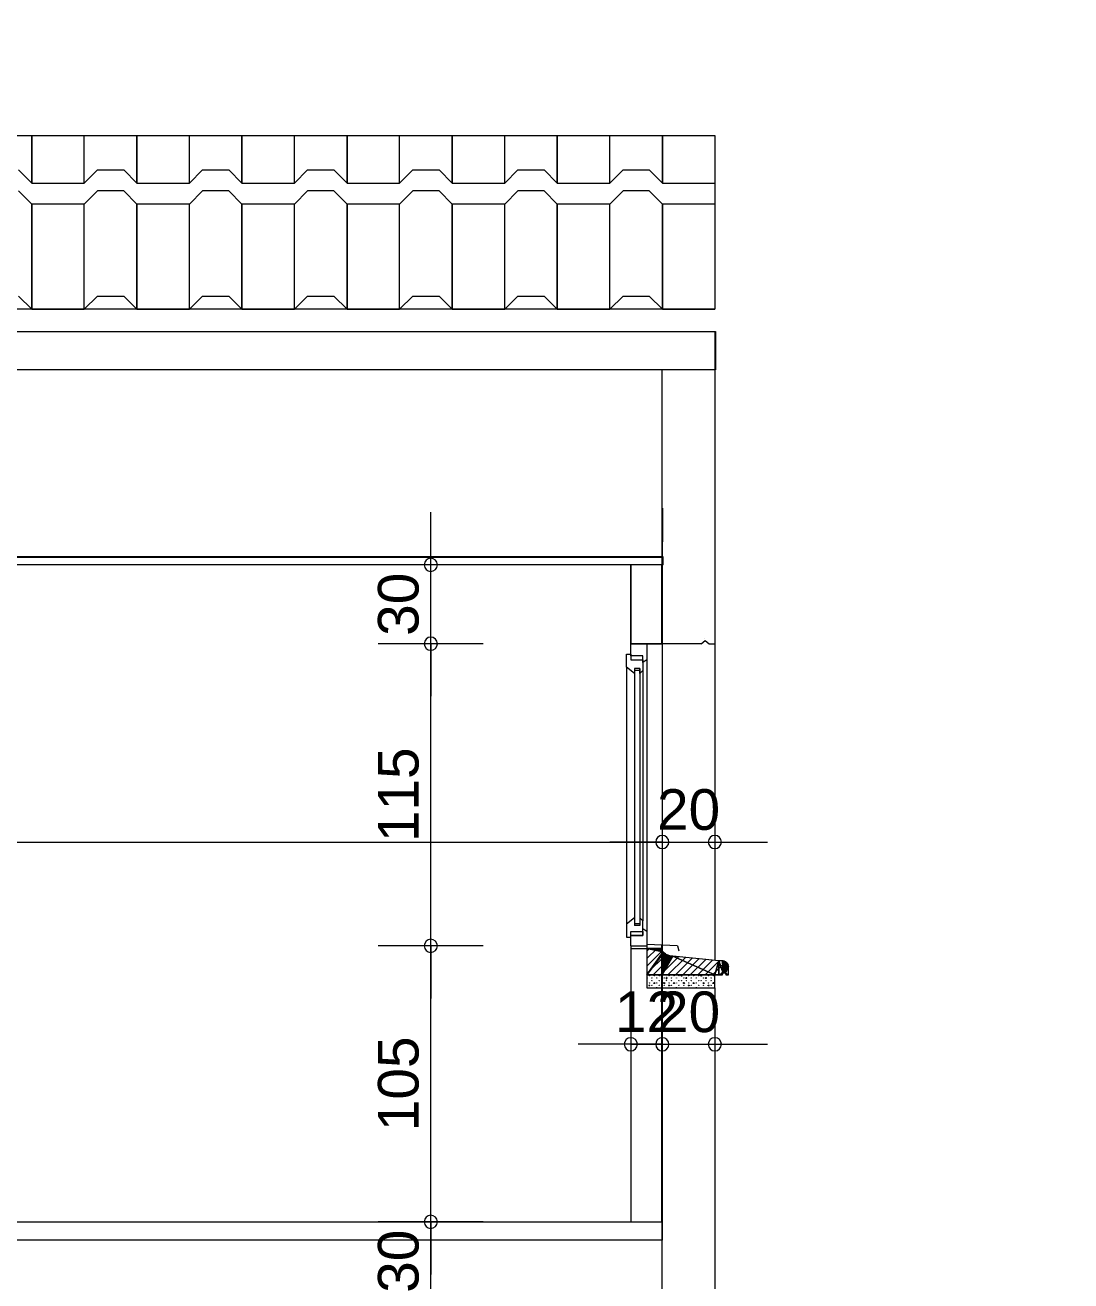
# Model space of a CAD drawing. Header units: metres. Extents: x 1.8 to 61.8, y -53.3 to -11.3.
# Drawn here: x 23.377 to 27.356, y -33.855 to -29.076 of the extents above; entities that cross this region are included whole.
import ezdxf
from ezdxf.enums import TextEntityAlignment as Align

# ---------------------------------------------------------------- set-up
doc = ezdxf.new("R2010")
doc.units = ezdxf.units.M
doc.header["$MEASUREMENT"] = 0
doc.layers.add('Calque commun', color=7, linetype='Continuous')
doc.layers.add('Cotations', color=7, linetype='Continuous')
doc.styles.add('Arial4', font='arial.ttf', dxfattribs={"height": 0.154626})

# ---------------------------------------------------------------- blocks, each defined once
blk = doc.blocks.new('new69')
at = {"layer": 'Cotations', "color": 14, "linetype": 'Continuous', "lineweight": 9}
blk.add_arc((0, 0), 0.5, 0, 359.99941, dxfattribs=at)
blk = doc.blocks.new('new70')
at = {"layer": 'Cotations', "color": 14, "linetype": 'Continuous', "lineweight": 9}
blk.add_arc((0, 0), 0.5, 0, 359.99941, dxfattribs=at)
blk = doc.blocks.new('DimLine49878')
at = {"layer": 'Cotations', "color": 14, "linetype": 'Continuous', "lineweight": 9}
for p, q in [((24.9201, -32.5804), (24.9201, -32.3804)), ((25.1201, -32.5804), (24.7201, -32.5804)), ((24.9201, -33.6304), (24.9201, -32.5804)), ((25.1201, -33.6304), (24.7201, -33.6304)), ((24.9201, -33.6304), (24.9201, -33.8304))]:
    blk.add_line(p, q, dxfattribs=at)
at = {"layer": 'Cotations', "color": 14, "linetype": 'Continuous', "lineweight": 9, "xscale": 0.05000000074505806, "yscale": 0.05000000074505806, "zscale": 0.05000000074505806}
for name, p, rotation in [('new70', (24.9201, -32.5804), -90.00000000000001), ('new69', (24.9201, -33.6304), 90)]:
    blk.add_blockref(name, p, dxfattribs=dict(at, rotation=rotation))
at = {"layer": 'Cotations', "color": 7, "linetype": 'Continuous', "lineweight": 9, "style": 'Arial4'}
blk.add_text('105', height=0.15463, rotation=90, dxfattribs=at).set_placement((24.9201, -33.1054), align=Align.BOTTOM_CENTER)
blk = doc.blocks.new('new71')
at = {"layer": 'Cotations', "color": 14, "linetype": 'Continuous', "lineweight": 9}
blk.add_arc((0, 0), 0.5, 0, 359.99941, dxfattribs=at)
blk = doc.blocks.new('new72')
at = {"layer": 'Cotations', "color": 14, "linetype": 'Continuous', "lineweight": 9}
blk.add_arc((0, 0), 0.5, 0, 359.99941, dxfattribs=at)
blk = doc.blocks.new('DimLine49884')
at = {"layer": 'Cotations', "color": 14, "linetype": 'Continuous', "lineweight": 9}
for p, q in [((24.9201, -31.4304), (24.9201, -31.2304)), ((25.1201, -31.4304), (24.7201, -31.4304)), ((24.9201, -32.5804), (24.9201, -31.4304)), ((25.1201, -32.5804), (24.7201, -32.5804)), ((24.9201, -32.5804), (24.9201, -32.7804))]:
    blk.add_line(p, q, dxfattribs=at)
at = {"layer": 'Cotations', "color": 14, "linetype": 'Continuous', "lineweight": 9, "xscale": 0.05000000074505806, "yscale": 0.05000000074505806, "zscale": 0.05000000074505806}
for name, p, rotation in [('new72', (24.9201, -31.4304), -90.00000000000001), ('new71', (24.9201, -32.5804), 90)]:
    blk.add_blockref(name, p, dxfattribs=dict(at, rotation=rotation))
at = {"layer": 'Cotations', "color": 7, "linetype": 'Continuous', "lineweight": 9, "style": 'Arial4'}
blk.add_text('115', height=0.15463, rotation=90, dxfattribs=at).set_placement((24.9201, -32.0054), align=Align.BOTTOM_CENTER)
blk = doc.blocks.new('new73')
at = {"layer": 'Cotations', "color": 14, "linetype": 'Continuous', "lineweight": 9}
blk.add_arc((0, 0), 0.5, 0, 359.99941, dxfattribs=at)
blk = doc.blocks.new('new74')
at = {"layer": 'Cotations', "color": 14, "linetype": 'Continuous', "lineweight": 9}
blk.add_arc((0, 0), 0.5, 0, 359.99941, dxfattribs=at)
blk = doc.blocks.new('DimLine49890')
at = {"layer": 'Cotations', "color": 14, "linetype": 'Continuous', "lineweight": 9}
for p, q in [((24.9201, -31.1304), (24.9201, -30.9304)), ((25.1201, -31.1304), (24.7201, -31.1304)), ((24.9201, -31.4304), (24.9201, -31.1304)), ((25.1201, -31.4304), (24.7201, -31.4304)), ((24.9201, -31.4304), (24.9201, -31.6304))]:
    blk.add_line(p, q, dxfattribs=at)
at = {"layer": 'Cotations', "color": 14, "linetype": 'Continuous', "lineweight": 9, "xscale": 0.05000000074505806, "yscale": 0.05000000074505806, "zscale": 0.05000000074505806}
for name, p, rotation in [('new74', (24.9201, -31.1304), -90.00000000000001), ('new73', (24.9201, -31.4304), 90)]:
    blk.add_blockref(name, p, dxfattribs=dict(at, rotation=rotation))
at = {"layer": 'Cotations', "color": 7, "linetype": 'Continuous', "lineweight": 9, "style": 'Arial4'}
blk.add_text('30', height=0.15463, rotation=90, dxfattribs=at).set_placement((24.9201, -31.2804), align=Align.BOTTOM_CENTER)
blk = doc.blocks.new('new75')
at = {"layer": 'Cotations', "color": 14, "linetype": 'Continuous', "lineweight": 9}
blk.add_arc((0, 0), 0.5, 0, 359.99941, dxfattribs=at)
blk = doc.blocks.new('new76')
at = {"layer": 'Cotations', "color": 14, "linetype": 'Continuous', "lineweight": 9}
blk.add_arc((0, 0), 0.5, 0, 359.99941, dxfattribs=at)
blk = doc.blocks.new('DimLine49898')
at = {"layer": 'Cotations', "color": 14, "linetype": 'Continuous', "lineweight": 9}
for p, q in [((24.9201, -33.6304), (24.9201, -33.4304)), ((25.1201, -33.6304), (24.7201, -33.6304)), ((24.9201, -33.9304), (24.9201, -33.6304)), ((25.1201, -33.9304), (24.7201, -33.9304)), ((24.9201, -33.9304), (24.9201, -34.1304))]:
    blk.add_line(p, q, dxfattribs=at)
at = {"layer": 'Cotations', "color": 14, "linetype": 'Continuous', "lineweight": 9, "xscale": 0.05000000074505806, "yscale": 0.05000000074505806, "zscale": 0.05000000074505806}
for name, p, rotation in [('new76', (24.9201, -33.6304), -90.00000000000001), ('new75', (24.9201, -33.9304), 90)]:
    blk.add_blockref(name, p, dxfattribs=dict(at, rotation=rotation))
at = {"layer": 'Cotations', "color": 7, "linetype": 'Continuous', "lineweight": 9, "style": 'Arial4'}
blk.add_text('30', height=0.15463, rotation=90, dxfattribs=at).set_placement((24.9201, -33.7804), align=Align.BOTTOM_CENTER)
blk = doc.blocks.new('new99')
at = {"layer": 'Cotations', "color": 14, "linetype": 'Continuous', "lineweight": 9}
blk.add_arc((0, 0), 0.5, 0, 359.99941, dxfattribs=at)
blk = doc.blocks.new('new100')
at = {"layer": 'Cotations', "color": 14, "linetype": 'Continuous', "lineweight": 9}
blk.add_arc((0, 0), 0.5, 0, 359.99941, dxfattribs=at)
blk = doc.blocks.new('DimLine50004')
at = {"layer": 'Cotations', "color": 14, "linetype": 'Continuous', "lineweight": 9}
for p, q in [((24.9201, -33.9304), (24.9201, -33.7304)), ((25.1201, -33.9304), (24.7201, -33.9304)), ((24.9201, -36.4304), (24.9201, -33.9304)), ((25.1201, -36.4304), (24.7201, -36.4304)), ((24.9201, -36.4304), (24.9201, -36.6304))]:
    blk.add_line(p, q, dxfattribs=at)
at = {"layer": 'Cotations', "color": 14, "linetype": 'Continuous', "lineweight": 9, "xscale": 0.05000000074505806, "yscale": 0.05000000074505806, "zscale": 0.05000000074505806}
for name, p, rotation in [('new100', (24.9201, -33.9304), -90.00000000000001), ('new99', (24.9201, -36.4304), 90)]:
    blk.add_blockref(name, p, dxfattribs=dict(at, rotation=rotation))
at = {"layer": 'Cotations', "color": 7, "linetype": 'Continuous', "lineweight": 9, "style": 'Arial4'}
blk.add_text('250', height=0.15463, rotation=90, dxfattribs=at).set_placement((24.9201, -35.1804), align=Align.BOTTOM_CENTER)
blk = doc.blocks.new('new101')
at = {"layer": 'Cotations', "color": 14, "linetype": 'Continuous', "lineweight": 9}
blk.add_arc((0, 0), 0.5, 0, 359.99941, dxfattribs=at)
blk = doc.blocks.new('new102')
at = {"layer": 'Cotations', "color": 14, "linetype": 'Continuous', "lineweight": 9}
blk.add_arc((0, 0), 0.5, 0, 359.99941, dxfattribs=at)
blk = doc.blocks.new('DimLine50010')
at = {"layer": 'Cotations', "color": 14, "linetype": 'Continuous', "lineweight": 9}
for p, q in [((25.8011, -32.7549), (25.8011, -33.1549)), ((26.0011, -32.7549), (26.0011, -33.1549)), ((25.8011, -32.9549), (25.6011, -32.9549)), ((25.8011, -32.9549), (26.0011, -32.9549)), ((26.0011, -32.9549), (26.2011, -32.9549))]:
    blk.add_line(p, q, dxfattribs=at)
at = {"layer": 'Cotations', "color": 14, "linetype": 'Continuous', "lineweight": 9, "xscale": 0.05000000074505806, "yscale": 0.05000000074505806, "zscale": 0.05000000074505806}
blk.add_blockref('new101', (25.8011, -32.9549), dxfattribs=at)
at = {"layer": 'Cotations', "color": 14, "linetype": 'Continuous', "lineweight": 9, "xscale": 0.05000000074505806, "yscale": 0.05000000074505806, "zscale": 0.05000000074505806, "rotation": 180}
blk.add_blockref('new102', (26.0011, -32.9549), dxfattribs=at)
at = {"layer": 'Cotations', "color": 7, "linetype": 'Continuous', "lineweight": 9, "style": 'Arial4'}
blk.add_text('20', height=0.15463, dxfattribs=at).set_placement((25.9011, -32.9549), align=Align.BOTTOM_CENTER)
blk = doc.blocks.new('new103')
at = {"layer": 'Cotations', "color": 14, "linetype": 'Continuous', "lineweight": 9}
blk.add_arc((0, 0), 0.5, 0, 359.99941, dxfattribs=at)
blk = doc.blocks.new('new104')
at = {"layer": 'Cotations', "color": 14, "linetype": 'Continuous', "lineweight": 9}
blk.add_arc((0, 0), 0.5, 0, 359.99941, dxfattribs=at)
blk = doc.blocks.new('DimLine50016')
at = {"layer": 'Cotations', "color": 14, "linetype": 'Continuous', "lineweight": 9}
for p, q in [((25.6811, -32.7549), (25.6811, -33.1549)), ((25.8011, -32.7549), (25.8011, -33.1549)), ((25.6811, -32.9549), (25.4811, -32.9549)), ((25.6811, -32.9549), (25.8011, -32.9549)), ((25.8011, -32.9549), (26.0011, -32.9549))]:
    blk.add_line(p, q, dxfattribs=at)
at = {"layer": 'Cotations', "color": 14, "linetype": 'Continuous', "lineweight": 9, "xscale": 0.05000000074505806, "yscale": 0.05000000074505806, "zscale": 0.05000000074505806}
blk.add_blockref('new103', (25.6811, -32.9549), dxfattribs=at)
at = {"layer": 'Cotations', "color": 14, "linetype": 'Continuous', "lineweight": 9, "xscale": 0.05000000074505806, "yscale": 0.05000000074505806, "zscale": 0.05000000074505806, "rotation": 180}
blk.add_blockref('new104', (25.8011, -32.9549), dxfattribs=at)
at = {"layer": 'Cotations', "color": 7, "linetype": 'Continuous', "lineweight": 9, "style": 'Arial4'}
blk.add_text('12', height=0.15463, dxfattribs=at).set_placement((25.7411, -32.9549), align=Align.BOTTOM_CENTER)
blk = doc.blocks.new('hatch27')
at = {"layer": 'Calque commun', "color": 7, "linetype": 'Continuous', "lineweight": 9}
for p, q in [((25.7529, -32.5904), (25.7426, -32.6007)), ((25.7812, -32.5904), (25.7426, -32.629)), ((25.8012, -32.5987), (25.7426, -32.6573)), ((25.8156, -32.6126), (25.7426, -32.6856)), ((25.8372, -32.6192), (25.766, -32.6904)), ((25.8633, -32.6215), (25.7943, -32.6904)), ((25.889, -32.624), (25.8226, -32.6904)), ((25.9147, -32.6266), (25.8509, -32.6904)), ((25.9404, -32.6292), (25.8792, -32.6904)), ((25.9662, -32.6317), (25.9075, -32.6904)), ((25.9919, -32.6343), (25.9357, -32.6904)), ((26.0177, -32.6368), (25.964, -32.6904)), ((26.0416, -32.6411), (25.9923, -32.6904)), ((26.0526, -32.6584), (26.0206, -32.6904)), ((26.0526, -32.6867), (26.0489, -32.6904))]:
    blk.add_line(p, q, dxfattribs=at)
at = {"layer": 'Calque commun', "color": 7, "linetype": 'Continuous', "lineweight": 18}
mesh = blk.add_polyface(dxfattribs=at)
corners = [(26.0161, -32.6904), (26.0311, -32.6861), (26.032, -32.6848), (25.8302, -32.6183), (25.8265, -32.6174), (25.8011, -32.6904), (26.0473, -32.646), (26.0459, -32.6444), (26.0443, -32.643), (26.0526, -32.6575), (26.0388, -32.6832), (26.0401, -32.6839), (25.8046, -32.6033), (25.8023, -32.6003), (25.7426, -32.5904), (26.0522, -32.6554), (26.0515, -32.6534), (26.0358, -32.6828), (25.8339, -32.619), (25.8072, -32.606), (25.7426, -32.6904), (26.0486, -32.6477), (26.0497, -32.6495), (26.0306, -32.6875), (26.0426, -32.6417), (26.0348, -32.6383), (26.0306, -32.6376), (26.0344, -32.6832), (26.0331, -32.6839), (26.0161, -32.6367), (26.0526, -32.6904), (26.0426, -32.6875), (26.0428, -32.6889), (25.8229, -32.6162), (26.0369, -32.6389), (26.0408, -32.6406), (26.0389, -32.6396), (26.0011, -32.6904), (26.0306, -32.6904), (26.0304, -32.6889), (25.7983, -32.5939), (25.7968, -32.5904), (26.0412, -32.6848), (25.813, -32.6109), (25.81, -32.6086), (25.8195, -32.6147), (25.8162, -32.6129), (26.0421, -32.6861), (26.0373, -32.6828), (25.8414, -32.6193), (26.0327, -32.6378), (26.0507, -32.6514), (26.0426, -32.6904), (25.8002, -32.5972), (25.8377, -32.6193)]
mesh.append_faces([[corners[k] for k in face] for face in [(34, 35, 36), (30, 32, 52)]], dxfattribs={"vtx0": -1, "color": 7})
mesh.append_faces([[corners[k] for k in face] for face in [(21, 17, 22), (24, 17, 8), (0, 29, 37), (12, 20, 19), (28, 0, 2), (25, 27, 34), (15, 17, 9), (19, 5, 44)]], dxfattribs={"vtx0": -1, "vtx1": -1, "color": 7})
mesh.append_faces([[corners[k] for k in face] for face in [(25, 26, 27), (22, 17, 16), (6, 8, 17), (28, 29, 0), (34, 27, 35)]], dxfattribs={"vtx0": -1, "vtx1": -1, "vtx2": -1, "color": 7})
mesh.append_faces([[corners[k] for k in face] for face in [(0, 1, 2), (9, 10, 11), (5, 18, 3), (19, 20, 5), (12, 14, 20), (28, 26, 29), (30, 31, 32), (5, 43, 44), (5, 45, 46), (30, 42, 47), (9, 17, 48), (9, 48, 10), (5, 46, 43), (9, 11, 42), (5, 33, 45), (30, 47, 31), (27, 24, 35)]], dxfattribs={"vtx0": -1, "vtx2": -1, "color": 7})
mesh.append_faces([[corners[k] for k in face] for face in [(3, 4, 5), (12, 13, 14), (15, 16, 17), (23, 1, 0), (27, 17, 24), (4, 33, 5), (28, 27, 26), (30, 9, 42), (5, 37, 49), (29, 49, 37), (13, 53, 14), (49, 54, 5), (21, 6, 17), (54, 18, 5), (39, 23, 0), (53, 40, 14)]], dxfattribs={"vtx1": -1, "vtx2": -1, "color": 7})
mesh.append_faces([[corners[k] for k in face] for face in [(6, 7, 8), (0, 38, 39), (40, 41, 14), (25, 50, 26), (16, 51, 22)]], dxfattribs={"vtx2": -1, "color": 7})
blk = doc.blocks.new('Block50033')
at = {"layer": 'Calque commun', "color": 7, "linetype": 'Continuous', "lineweight": 9}
for p, q in [((25.7435, -32.7013), (25.7426, -32.7013)), ((25.7426, -32.7045), (25.7435, -32.7045)), ((25.7432, -32.7123), (25.7426, -32.7117)), ((25.7426, -32.7129), (25.7432, -32.7123)), ((25.7445, -32.7029), (25.7435, -32.7013)), ((25.7435, -32.7045), (25.7445, -32.7029)), ((25.7501, -32.731), (25.751, -32.7294)), ((25.751, -32.7327), (25.7501, -32.731)), ((25.751, -32.7294), (25.7529, -32.7294)), ((25.7529, -32.7327), (25.751, -32.7327)), ((25.7514, -32.6935), (25.752, -32.6929)), ((25.752, -32.6942), (25.7514, -32.6935)), ((25.7514, -32.7217), (25.752, -32.721)), ((25.752, -32.7223), (25.7514, -32.7217)), ((25.752, -32.6929), (25.7526, -32.6935)), ((25.7526, -32.6935), (25.752, -32.6942)), ((25.752, -32.721), (25.7526, -32.7217)), ((25.7526, -32.7217), (25.752, -32.7223)), ((25.7529, -32.7294), (25.7539, -32.731)), ((25.7539, -32.731), (25.7529, -32.7327)), ((25.7607, -32.7029), (25.7614, -32.7023)), ((25.7614, -32.7035), (25.7607, -32.7029)), ((25.7607, -32.7123), (25.7614, -32.7117)), ((25.7614, -32.7129), (25.7607, -32.7123)), ((25.7607, -32.731), (25.7614, -32.7304)), ((25.7614, -32.7317), (25.7607, -32.731)), ((25.7614, -32.7023), (25.762, -32.7029)), ((25.762, -32.7029), (25.7614, -32.7035)), ((25.7614, -32.7117), (25.762, -32.7123)), ((25.762, -32.7123), (25.7614, -32.7129)), ((25.7614, -32.7304), (25.762, -32.731)), ((25.762, -32.731), (25.7614, -32.7317)), ((25.7689, -32.7217), (25.7698, -32.72)), ((25.7698, -32.7233), (25.7689, -32.7217)), ((25.7698, -32.72), (25.7717, -32.72)), ((25.7717, -32.7233), (25.7698, -32.7233)), ((25.7701, -32.6935), (25.7707, -32.6929)), ((25.7707, -32.6942), (25.7701, -32.6935)), ((25.7707, -32.6929), (25.7714, -32.6935)), ((25.7714, -32.6935), (25.7707, -32.6942)), ((25.7717, -32.72), (25.7726, -32.7217)), ((25.7726, -32.7217), (25.7717, -32.7233)), ((25.7795, -32.7029), (25.7801, -32.7023)), ((25.7801, -32.7035), (25.7795, -32.7029)), ((25.7795, -32.7217), (25.7801, -32.721)), ((25.7801, -32.7223), (25.7795, -32.7217)), ((25.7801, -32.7023), (25.7807, -32.7029)), ((25.7807, -32.7029), (25.7801, -32.7035)), ((25.7801, -32.721), (25.7807, -32.7217)), ((25.7807, -32.7217), (25.7801, -32.7223)), ((25.7889, -32.6935), (25.7895, -32.6929)), ((25.7895, -32.6942), (25.7889, -32.6935)), ((25.7889, -32.7123), (25.7895, -32.7117)), ((25.7895, -32.7129), (25.7889, -32.7123)), ((25.7889, -32.731), (25.7895, -32.7304)), ((25.7895, -32.7317), (25.7889, -32.731)), ((25.7895, -32.6929), (25.7901, -32.6935)), ((25.7901, -32.6935), (25.7895, -32.6942)), ((25.7895, -32.7117), (25.7901, -32.7123)), ((25.7901, -32.7123), (25.7895, -32.7129)), ((25.7895, -32.7304), (25.7901, -32.731)), ((25.7901, -32.731), (25.7895, -32.7317)), ((25.797, -32.6935), (25.7979, -32.6919)), ((25.7979, -32.6952), (25.797, -32.6935)), ((25.7979, -32.6919), (25.7998, -32.6919)), ((25.7998, -32.6952), (25.7979, -32.6952)), ((25.7982, -32.7123), (25.7989, -32.7117)), ((25.7989, -32.7129), (25.7982, -32.7123)), ((25.7989, -32.7117), (25.7995, -32.7123)), ((25.7995, -32.7123), (25.7989, -32.7129)), ((25.7998, -32.6919), (25.8007, -32.6935)), ((25.8007, -32.6935), (25.7998, -32.6952)), ((25.8064, -32.7217), (25.8073, -32.72)), ((25.8073, -32.7233), (25.8064, -32.7217)), ((25.8073, -32.72), (25.8092, -32.72)), ((25.8092, -32.7233), (25.8073, -32.7233)), ((25.8076, -32.7029), (25.8082, -32.7023)), ((25.8082, -32.7035), (25.8076, -32.7029)), ((25.8076, -32.731), (25.8082, -32.7304)), ((25.8082, -32.7317), (25.8076, -32.731)), ((25.8082, -32.7023), (25.8089, -32.7029)), ((25.8089, -32.7029), (25.8082, -32.7035)), ((25.8082, -32.7304), (25.8089, -32.731)), ((25.8089, -32.731), (25.8082, -32.7317)), ((25.8092, -32.72), (25.8101, -32.7217)), ((25.8101, -32.7217), (25.8092, -32.7233)), ((25.8157, -32.7029), (25.8167, -32.7013)), ((25.8167, -32.7045), (25.8157, -32.7029)), ((25.8167, -32.7013), (25.8176, -32.7013)), ((25.8176, -32.7045), (25.8167, -32.7045)), ((25.817, -32.7123), (25.8176, -32.7117)), ((25.8176, -32.7129), (25.817, -32.7123)), ((25.8185, -32.7013), (25.8176, -32.7013)), ((25.8176, -32.7045), (25.8185, -32.7045)), ((25.8182, -32.7123), (25.8176, -32.7117)), ((25.8176, -32.7129), (25.8182, -32.7123)), ((25.8195, -32.7029), (25.8185, -32.7013)), ((25.8185, -32.7045), (25.8195, -32.7029)), ((25.8251, -32.731), (25.826, -32.7294)), ((25.826, -32.7327), (25.8251, -32.731)), ((25.826, -32.7294), (25.8279, -32.7294)), ((25.8279, -32.7327), (25.826, -32.7327)), ((25.8264, -32.6935), (25.827, -32.6929)), ((25.827, -32.6942), (25.8264, -32.6935)), ((25.8264, -32.7217), (25.827, -32.721)), ((25.827, -32.7223), (25.8264, -32.7217)), ((25.827, -32.6929), (25.8276, -32.6935)), ((25.8276, -32.6935), (25.827, -32.6942)), ((25.827, -32.721), (25.8276, -32.7217)), ((25.8276, -32.7217), (25.827, -32.7223)), ((25.8279, -32.7294), (25.8289, -32.731)), ((25.8289, -32.731), (25.8279, -32.7327)), ((25.8357, -32.7029), (25.8364, -32.7023)), ((25.8364, -32.7035), (25.8357, -32.7029)), ((25.8357, -32.7123), (25.8364, -32.7117)), ((25.8364, -32.7129), (25.8357, -32.7123)), ((25.8357, -32.731), (25.8364, -32.7304)), ((25.8364, -32.7317), (25.8357, -32.731)), ((25.8364, -32.7023), (25.837, -32.7029)), ((25.837, -32.7029), (25.8364, -32.7035)), ((25.8364, -32.7117), (25.837, -32.7123)), ((25.837, -32.7123), (25.8364, -32.7129)), ((25.8364, -32.7304), (25.837, -32.731)), ((25.837, -32.731), (25.8364, -32.7317)), ((25.8439, -32.7217), (25.8448, -32.72)), ((25.8448, -32.7233), (25.8439, -32.7217)), ((25.8448, -32.72), (25.8467, -32.72)), ((25.8467, -32.7233), (25.8448, -32.7233)), ((25.8451, -32.6935), (25.8457, -32.6929)), ((25.8457, -32.6942), (25.8451, -32.6935)), ((25.8457, -32.6929), (25.8464, -32.6935)), ((25.8464, -32.6935), (25.8457, -32.6942)), ((25.8467, -32.72), (25.8476, -32.7217)), ((25.8476, -32.7217), (25.8467, -32.7233)), ((25.8545, -32.7029), (25.8551, -32.7023)), ((25.8551, -32.7035), (25.8545, -32.7029)), ((25.8545, -32.7217), (25.8551, -32.721)), ((25.8551, -32.7223), (25.8545, -32.7217)), ((25.8551, -32.7023), (25.8557, -32.7029)), ((25.8557, -32.7029), (25.8551, -32.7035)), ((25.8551, -32.721), (25.8557, -32.7217)), ((25.8557, -32.7217), (25.8551, -32.7223)), ((25.8639, -32.6935), (25.8645, -32.6929)), ((25.8645, -32.6942), (25.8639, -32.6935)), ((25.8639, -32.7123), (25.8645, -32.7117)), ((25.8645, -32.7129), (25.8639, -32.7123)), ((25.8639, -32.731), (25.8645, -32.7304)), ((25.8645, -32.7317), (25.8639, -32.731)), ((25.8645, -32.6929), (25.8651, -32.6935)), ((25.8651, -32.6935), (25.8645, -32.6942)), ((25.8645, -32.7117), (25.8651, -32.7123)), ((25.8651, -32.7123), (25.8645, -32.7129)), ((25.8645, -32.7304), (25.8651, -32.731)), ((25.8651, -32.731), (25.8645, -32.7317)), ((25.872, -32.6935), (25.8729, -32.6919)), ((25.8729, -32.6952), (25.872, -32.6935)), ((25.8729, -32.6919), (25.8748, -32.6919)), ((25.8748, -32.6952), (25.8729, -32.6952)), ((25.8732, -32.7123), (25.8739, -32.7117)), ((25.8739, -32.7129), (25.8732, -32.7123)), ((25.8739, -32.7117), (25.8745, -32.7123)), ((25.8745, -32.7123), (25.8739, -32.7129)), ((25.8748, -32.6919), (25.8757, -32.6935)), ((25.8757, -32.6935), (25.8748, -32.6952)), ((25.8814, -32.7217), (25.8823, -32.72)), ((25.8823, -32.7233), (25.8814, -32.7217)), ((25.8823, -32.72), (25.8842, -32.72)), ((25.8842, -32.7233), (25.8823, -32.7233)), ((25.8826, -32.7029), (25.8832, -32.7023)), ((25.8832, -32.7035), (25.8826, -32.7029)), ((25.8826, -32.731), (25.8832, -32.7304)), ((25.8832, -32.7317), (25.8826, -32.731)), ((25.8832, -32.7023), (25.8839, -32.7029)), ((25.8839, -32.7029), (25.8832, -32.7035)), ((25.8832, -32.7304), (25.8839, -32.731)), ((25.8839, -32.731), (25.8832, -32.7317)), ((25.8842, -32.72), (25.8851, -32.7217)), ((25.8851, -32.7217), (25.8842, -32.7233)), ((25.8907, -32.7029), (25.8917, -32.7013)), ((25.8917, -32.7045), (25.8907, -32.7029)), ((25.8917, -32.7013), (25.8926, -32.7013)), ((25.8926, -32.7045), (25.8917, -32.7045)), ((25.892, -32.7123), (25.8926, -32.7117)), ((25.8926, -32.7129), (25.892, -32.7123)), ((25.8935, -32.7013), (25.8926, -32.7013)), ((25.8926, -32.7045), (25.8935, -32.7045)), ((25.8932, -32.7123), (25.8926, -32.7117)), ((25.8926, -32.7129), (25.8932, -32.7123)), ((25.8945, -32.7029), (25.8935, -32.7013)), ((25.8935, -32.7045), (25.8945, -32.7029)), ((25.9001, -32.731), (25.901, -32.7294)), ((25.901, -32.7327), (25.9001, -32.731)), ((25.901, -32.7294), (25.9029, -32.7294)), ((25.9029, -32.7327), (25.901, -32.7327)), ((25.9014, -32.6935), (25.902, -32.6929)), ((25.902, -32.6942), (25.9014, -32.6935)), ((25.9014, -32.7217), (25.902, -32.721)), ((25.902, -32.7223), (25.9014, -32.7217)), ((25.902, -32.6929), (25.9026, -32.6935)), ((25.9026, -32.6935), (25.902, -32.6942)), ((25.902, -32.721), (25.9026, -32.7217)), ((25.9026, -32.7217), (25.902, -32.7223)), ((25.9029, -32.7294), (25.9039, -32.731)), ((25.9039, -32.731), (25.9029, -32.7327)), ((25.9107, -32.7029), (25.9114, -32.7023)), ((25.9114, -32.7035), (25.9107, -32.7029)), ((25.9107, -32.7123), (25.9114, -32.7117)), ((25.9114, -32.7129), (25.9107, -32.7123)), ((25.9107, -32.731), (25.9114, -32.7304)), ((25.9114, -32.7317), (25.9107, -32.731)), ((25.9114, -32.7023), (25.912, -32.7029)), ((25.912, -32.7029), (25.9114, -32.7035)), ((25.9114, -32.7117), (25.912, -32.7123)), ((25.912, -32.7123), (25.9114, -32.7129)), ((25.9114, -32.7304), (25.912, -32.731)), ((25.912, -32.731), (25.9114, -32.7317)), ((25.9189, -32.7217), (25.9198, -32.72)), ((25.9198, -32.7233), (25.9189, -32.7217)), ((25.9198, -32.72), (25.9217, -32.72)), ((25.9217, -32.7233), (25.9198, -32.7233)), ((25.9201, -32.6935), (25.9207, -32.6929)), ((25.9207, -32.6942), (25.9201, -32.6935)), ((25.9207, -32.6929), (25.9214, -32.6935)), ((25.9214, -32.6935), (25.9207, -32.6942)), ((25.9217, -32.72), (25.9226, -32.7217)), ((25.9226, -32.7217), (25.9217, -32.7233)), ((25.9295, -32.7029), (25.9301, -32.7023)), ((25.9301, -32.7035), (25.9295, -32.7029)), ((25.9295, -32.7217), (25.9301, -32.721)), ((25.9301, -32.7223), (25.9295, -32.7217)), ((25.9301, -32.7023), (25.9307, -32.7029)), ((25.9307, -32.7029), (25.9301, -32.7035)), ((25.9301, -32.721), (25.9307, -32.7217)), ((25.9307, -32.7217), (25.9301, -32.7223)), ((25.9389, -32.6935), (25.9395, -32.6929)), ((25.9395, -32.6942), (25.9389, -32.6935)), ((25.9389, -32.7123), (25.9395, -32.7117)), ((25.9395, -32.7129), (25.9389, -32.7123)), ((25.9389, -32.731), (25.9395, -32.7304)), ((25.9395, -32.7317), (25.9389, -32.731)), ((25.9395, -32.6929), (25.9401, -32.6935)), ((25.9401, -32.6935), (25.9395, -32.6942)), ((25.9395, -32.7117), (25.9401, -32.7123)), ((25.9401, -32.7123), (25.9395, -32.7129)), ((25.9395, -32.7304), (25.9401, -32.731)), ((25.9401, -32.731), (25.9395, -32.7317)), ((25.947, -32.6935), (25.9479, -32.6919)), ((25.9479, -32.6952), (25.947, -32.6935)), ((25.9479, -32.6919), (25.9498, -32.6919)), ((25.9498, -32.6952), (25.9479, -32.6952)), ((25.9482, -32.7123), (25.9489, -32.7117)), ((25.9489, -32.7129), (25.9482, -32.7123)), ((25.9489, -32.7117), (25.9495, -32.7123)), ((25.9495, -32.7123), (25.9489, -32.7129)), ((25.9498, -32.6919), (25.9507, -32.6935)), ((25.9507, -32.6935), (25.9498, -32.6952)), ((25.9564, -32.7217), (25.9573, -32.72)), ((25.9573, -32.7233), (25.9564, -32.7217)), ((25.9573, -32.72), (25.9592, -32.72)), ((25.9592, -32.7233), (25.9573, -32.7233)), ((25.9576, -32.7029), (25.9582, -32.7023)), ((25.9582, -32.7035), (25.9576, -32.7029)), ((25.9576, -32.731), (25.9582, -32.7304)), ((25.9582, -32.7317), (25.9576, -32.731)), ((25.9582, -32.7023), (25.9589, -32.7029)), ((25.9589, -32.7029), (25.9582, -32.7035)), ((25.9582, -32.7304), (25.9589, -32.731)), ((25.9589, -32.731), (25.9582, -32.7317)), ((25.9592, -32.72), (25.9601, -32.7217)), ((25.9601, -32.7217), (25.9592, -32.7233)), ((25.9657, -32.7029), (25.9667, -32.7013)), ((25.9667, -32.7045), (25.9657, -32.7029)), ((25.9667, -32.7013), (25.9676, -32.7013)), ((25.9676, -32.7045), (25.9667, -32.7045)), ((25.967, -32.7123), (25.9676, -32.7117)), ((25.9676, -32.7129), (25.967, -32.7123)), ((25.9685, -32.7013), (25.9676, -32.7013)), ((25.9676, -32.7045), (25.9685, -32.7045)), ((25.9682, -32.7123), (25.9676, -32.7117)), ((25.9676, -32.7129), (25.9682, -32.7123)), ((25.9695, -32.7029), (25.9685, -32.7013)), ((25.9685, -32.7045), (25.9695, -32.7029)), ((25.9751, -32.731), (25.976, -32.7294)), ((25.976, -32.7327), (25.9751, -32.731)), ((25.976, -32.7294), (25.9779, -32.7294)), ((25.9779, -32.7327), (25.976, -32.7327)), ((25.9764, -32.6935), (25.977, -32.6929)), ((25.977, -32.6942), (25.9764, -32.6935)), ((25.9764, -32.7217), (25.977, -32.721)), ((25.977, -32.7223), (25.9764, -32.7217)), ((25.977, -32.6929), (25.9776, -32.6935)), ((25.9776, -32.6935), (25.977, -32.6942)), ((25.977, -32.721), (25.9776, -32.7217)), ((25.9776, -32.7217), (25.977, -32.7223)), ((25.9779, -32.7294), (25.9789, -32.731)), ((25.9789, -32.731), (25.9779, -32.7327)), ((25.9857, -32.7029), (25.9864, -32.7023)), ((25.9864, -32.7035), (25.9857, -32.7029)), ((25.9857, -32.7123), (25.9864, -32.7117)), ((25.9864, -32.7129), (25.9857, -32.7123)), ((25.9857, -32.731), (25.9864, -32.7304)), ((25.9864, -32.7317), (25.9857, -32.731)), ((25.9864, -32.7023), (25.987, -32.7029)), ((25.987, -32.7029), (25.9864, -32.7035)), ((25.9864, -32.7117), (25.987, -32.7123)), ((25.987, -32.7123), (25.9864, -32.7129)), ((25.9864, -32.7304), (25.987, -32.731)), ((25.987, -32.731), (25.9864, -32.7317)), ((25.9939, -32.7217), (25.9948, -32.72)), ((25.9948, -32.7233), (25.9939, -32.7217)), ((25.9948, -32.72), (25.9967, -32.72)), ((25.9967, -32.7233), (25.9948, -32.7233)), ((25.9951, -32.6935), (25.9957, -32.6929)), ((25.9957, -32.6942), (25.9951, -32.6935)), ((25.9957, -32.6929), (25.9964, -32.6935)), ((25.9964, -32.6935), (25.9957, -32.6942)), ((25.9967, -32.72), (25.9976, -32.7217)), ((25.9976, -32.7217), (25.9967, -32.7233)), ((25.7607, -32.7404), (25.7614, -32.7398)), ((25.7614, -32.7398), (25.762, -32.7404)), ((25.7782, -32.7404), (25.7792, -32.7388)), ((25.7792, -32.7388), (25.781, -32.7388)), ((25.781, -32.7388), (25.782, -32.7404)), ((25.8357, -32.7404), (25.8364, -32.7398)), ((25.8364, -32.7398), (25.837, -32.7404)), ((25.8532, -32.7404), (25.8542, -32.7388)), ((25.8542, -32.7388), (25.856, -32.7388)), ((25.856, -32.7388), (25.857, -32.7404)), ((25.9107, -32.7404), (25.9114, -32.7398)), ((25.9114, -32.7398), (25.912, -32.7404)), ((25.9282, -32.7404), (25.9292, -32.7388)), ((25.9292, -32.7388), (25.931, -32.7388)), ((25.931, -32.7388), (25.932, -32.7404)), ((25.9857, -32.7404), (25.9864, -32.7398)), ((25.9864, -32.7398), (25.987, -32.7404))]:
    blk.add_line(p, q, dxfattribs=at)
blk = doc.blocks.new('pattern3')
at = {"layer": 'Calque commun', "color": 0, "linetype": 'ByBlock', "lineweight": -2}
blk.add_blockref('Block50033', (0, 0), dxfattribs=at)
at = {"layer": 'Calque commun', "color": 7, "linetype": 'Continuous', "lineweight": 18}
mesh = blk.add_polyface(dxfattribs=at)
corners = [(25.7426, -32.6904), (25.7426, -32.7404), (26.0011, -32.7404), (26.0011, -32.6904)]
mesh.append_faces([[corners[k] for k in face] for face in [(0, 1, 2, 3)]], dxfattribs={"color": 7})
blk = doc.blocks.new('pattern4')
at = {"layer": 'Calque commun', "color": 1, "linetype": 'Continuous', "lineweight": 9}
for p, q in [((23.4016, -29.6777), (23.4016, -29.4965)), ((23.4016, -29.4965), (23.4016, -29.6777)), ((23.6016, -29.6777), (23.6016, -29.4965)), ((23.8016, -29.6777), (23.8016, -29.4965)), ((23.8016, -29.4965), (23.8016, -29.6777)), ((24.0016, -29.6777), (24.0016, -29.4965)), ((24.2016, -29.6777), (24.2016, -29.4965)), ((24.2016, -29.4965), (24.2016, -29.6777)), ((24.4016, -29.6777), (24.4016, -29.4965)), ((24.6016, -29.6777), (24.6016, -29.4965)), ((24.6016, -29.4965), (24.6016, -29.6777)), ((24.8016, -29.6777), (24.8016, -29.4965)), ((25.0016, -29.6777), (25.0016, -29.4965)), ((25.0016, -29.4965), (25.0016, -29.6777)), ((25.2016, -29.6777), (25.2016, -29.4965)), ((25.4016, -29.6777), (25.4016, -29.4965)), ((25.4016, -29.4965), (25.4016, -29.6777)), ((25.6016, -29.6777), (25.6016, -29.4965)), ((25.8016, -29.6777), (25.8016, -29.4965)), ((25.8016, -29.4965), (25.8016, -29.6777)), ((23.3516, -29.6278), (23.4016, -29.6777)), ((23.6016, -29.6777), (23.6516, -29.6278)), ((23.6516, -29.6278), (23.7516, -29.6278)), ((23.7516, -29.6278), (23.8016, -29.6777)), ((24.0016, -29.6777), (24.0516, -29.6278)), ((24.0516, -29.6278), (24.1516, -29.6278)), ((24.1516, -29.6278), (24.2016, -29.6777)), ((24.4016, -29.6777), (24.4516, -29.6278)), ((24.4516, -29.6278), (24.5516, -29.6278)), ((24.5516, -29.6278), (24.6016, -29.6777)), ((24.8016, -29.6777), (24.8516, -29.6278)), ((24.8516, -29.6278), (24.9516, -29.6278)), ((24.9516, -29.6278), (25.0016, -29.6777)), ((25.2016, -29.6777), (25.2516, -29.6278)), ((25.2516, -29.6278), (25.3516, -29.6278)), ((25.3516, -29.6278), (25.4016, -29.6777)), ((25.6016, -29.6777), (25.6516, -29.6278)), ((25.6516, -29.6278), (25.7516, -29.6278)), ((25.7516, -29.6278), (25.8016, -29.6777)), ((23.4016, -29.7578), (23.3516, -29.7077)), ((23.4016, -29.6777), (23.6016, -29.6777)), ((23.6516, -29.7077), (23.6016, -29.7578)), ((23.7516, -29.7077), (23.6516, -29.7077)), ((23.8016, -29.7578), (23.7516, -29.7077)), ((23.8016, -29.6777), (24.0016, -29.6777)), ((24.0516, -29.7077), (24.0016, -29.7578)), ((24.1516, -29.7077), (24.0516, -29.7077)), ((24.2016, -29.7578), (24.1516, -29.7077)), ((24.2016, -29.6777), (24.4016, -29.6777)), ((24.4516, -29.7077), (24.4016, -29.7578)), ((24.5516, -29.7077), (24.4516, -29.7077)), ((24.6016, -29.7578), (24.5516, -29.7077)), ((24.6016, -29.6777), (24.8016, -29.6777)), ((24.8516, -29.7077), (24.8016, -29.7578)), ((24.9516, -29.7077), (24.8516, -29.7077)), ((25.0016, -29.7578), (24.9516, -29.7077)), ((25.0016, -29.6777), (25.2016, -29.6777)), ((25.2516, -29.7077), (25.2016, -29.7578)), ((25.3516, -29.7077), (25.2516, -29.7077)), ((25.4016, -29.7578), (25.3516, -29.7077)), ((25.4016, -29.6777), (25.6016, -29.6777)), ((25.6516, -29.7077), (25.6016, -29.7578)), ((25.7516, -29.7077), (25.6516, -29.7077)), ((25.8016, -29.7578), (25.7516, -29.7077)), ((25.8016, -29.6777), (26.0012, -29.6777)), ((23.4016, -30.1578), (23.4016, -29.7578)), ((23.6016, -29.7578), (23.4016, -29.7578)), ((23.4016, -29.7578), (23.4016, -30.1578)), ((23.6016, -30.1578), (23.6016, -29.7578)), ((23.8016, -30.1578), (23.8016, -29.7578)), ((24.0016, -29.7578), (23.8016, -29.7578)), ((23.8016, -29.7578), (23.8016, -30.1578)), ((24.0016, -30.1578), (24.0016, -29.7578)), ((24.2016, -30.1578), (24.2016, -29.7578)), ((24.4016, -29.7578), (24.2016, -29.7578)), ((24.2016, -29.7578), (24.2016, -30.1578)), ((24.4016, -30.1578), (24.4016, -29.7578)), ((24.6016, -30.1578), (24.6016, -29.7578)), ((24.8016, -29.7578), (24.6016, -29.7578)), ((24.6016, -29.7578), (24.6016, -30.1578)), ((24.8016, -30.1578), (24.8016, -29.7578)), ((25.0016, -30.1578), (25.0016, -29.7578)), ((25.2016, -29.7578), (25.0016, -29.7578)), ((25.0016, -29.7578), (25.0016, -30.1578)), ((25.2016, -30.1578), (25.2016, -29.7578)), ((25.4016, -30.1578), (25.4016, -29.7578)), ((25.6016, -29.7578), (25.4016, -29.7578)), ((25.4016, -29.7578), (25.4016, -30.1578)), ((25.6016, -30.1578), (25.6016, -29.7578)), ((25.8016, -30.1578), (25.8016, -29.7578)), ((26.0012, -29.7578), (25.8016, -29.7578)), ((25.8016, -29.7578), (25.8016, -30.1578)), ((23.3516, -30.1077), (23.4016, -30.1578)), ((23.6016, -30.1578), (23.6516, -30.1077)), ((23.6516, -30.1077), (23.7516, -30.1077)), ((23.7516, -30.1077), (23.8016, -30.1578)), ((24.0016, -30.1578), (24.0516, -30.1077)), ((24.0516, -30.1077), (24.1516, -30.1077)), ((24.1516, -30.1077), (24.2016, -30.1578)), ((24.4016, -30.1578), (24.4516, -30.1077)), ((24.4516, -30.1077), (24.5516, -30.1077)), ((24.5516, -30.1077), (24.6016, -30.1578)), ((24.8016, -30.1578), (24.8516, -30.1077)), ((24.8516, -30.1077), (24.9516, -30.1077)), ((24.9516, -30.1077), (25.0016, -30.1578)), ((25.2016, -30.1578), (25.2516, -30.1077)), ((25.2516, -30.1077), (25.3516, -30.1077)), ((25.3516, -30.1077), (25.4016, -30.1578)), ((25.6016, -30.1578), (25.6516, -30.1077)), ((25.6516, -30.1077), (25.7516, -30.1077)), ((25.7516, -30.1077), (25.8016, -30.1578)), ((23.4016, -30.1578), (23.6016, -30.1578)), ((23.8016, -30.1578), (24.0016, -30.1578)), ((24.2016, -30.1578), (24.4016, -30.1578)), ((24.6016, -30.1578), (24.8016, -30.1578)), ((25.0016, -30.1578), (25.2016, -30.1578)), ((25.4016, -30.1578), (25.6016, -30.1578)), ((25.8016, -30.1578), (26.0012, -30.1577))]:
    blk.add_line(p, q, dxfattribs=at)
at = {"layer": 'Calque commun', "color": 7, "linetype": 'Continuous', "lineweight": 9}
mesh = blk.add_polyface(dxfattribs=at)
corners = [(6.6016, -29.4965), (26.0012, -29.4965), (26.0012, -30.1578), (6.6016, -30.1578)]
mesh.append_faces([[corners[k] for k in face] for face in [(0, 1, 2, 3)]], dxfattribs={"color": 7})
blk = doc.blocks.new('new113')
at = {"layer": 'Cotations', "color": 14, "linetype": 'Continuous', "lineweight": 9}
blk.add_arc((0, 0), 0.5, 0, 359.99941, dxfattribs=at)
blk = doc.blocks.new('new114')
at = {"layer": 'Cotations', "color": 14, "linetype": 'Continuous', "lineweight": 9}
blk.add_arc((0, 0), 0.5, 0, 359.99941, dxfattribs=at)
blk = doc.blocks.new('DimLine50284')
at = {"layer": 'Cotations', "color": 14, "linetype": 'Continuous', "lineweight": 9}
for p, q in [((19.6012, -31.9851), (19.6012, -32.3851)), ((25.8011, -31.9851), (25.8011, -32.3851)), ((19.6012, -32.1851), (19.4012, -32.1851)), ((19.6012, -32.1851), (25.8011, -32.1851)), ((25.8011, -32.1851), (26.0011, -32.1851))]:
    blk.add_line(p, q, dxfattribs=at)
at = {"layer": 'Cotations', "color": 14, "linetype": 'Continuous', "lineweight": 9, "xscale": 0.05000000074505806, "yscale": 0.05000000074505806, "zscale": 0.05000000074505806}
blk.add_blockref('new113', (19.6012, -32.1851), dxfattribs=at)
at = {"layer": 'Cotations', "color": 14, "linetype": 'Continuous', "lineweight": 9, "xscale": 0.05000000074505806, "yscale": 0.05000000074505806, "zscale": 0.05000000074505806, "rotation": 180}
blk.add_blockref('new114', (25.8011, -32.1851), dxfattribs=at)
at = {"layer": 'Cotations', "color": 7, "linetype": 'Continuous', "lineweight": 9, "style": 'Arial4'}
blk.add_text('620', height=0.15463, dxfattribs=at).set_placement((22.7011, -32.1851), align=Align.BOTTOM_CENTER)
blk = doc.blocks.new('new115')
at = {"layer": 'Cotations', "color": 14, "linetype": 'Continuous', "lineweight": 9}
blk.add_arc((0, 0), 0.5, 0, 359.99941, dxfattribs=at)
blk = doc.blocks.new('new116')
at = {"layer": 'Cotations', "color": 14, "linetype": 'Continuous', "lineweight": 9}
blk.add_arc((0, 0), 0.5, 0, 359.99941, dxfattribs=at)
blk = doc.blocks.new('DimLine50292')
at = {"layer": 'Cotations', "color": 14, "linetype": 'Continuous', "lineweight": 9}
for p, q in [((25.8011, -31.9851), (25.8011, -32.3851)), ((26.0011, -31.9851), (26.0011, -32.3851)), ((25.8011, -32.1851), (25.6011, -32.1851)), ((25.8011, -32.1851), (26.0011, -32.1851)), ((26.0011, -32.1851), (26.2011, -32.1851))]:
    blk.add_line(p, q, dxfattribs=at)
at = {"layer": 'Cotations', "color": 14, "linetype": 'Continuous', "lineweight": 9, "xscale": 0.05000000074505806, "yscale": 0.05000000074505806, "zscale": 0.05000000074505806}
blk.add_blockref('new115', (25.8011, -32.1851), dxfattribs=at)
at = {"layer": 'Cotations', "color": 14, "linetype": 'Continuous', "lineweight": 9, "xscale": 0.05000000074505806, "yscale": 0.05000000074505806, "zscale": 0.05000000074505806, "rotation": 180}
blk.add_blockref('new116', (26.0011, -32.1851), dxfattribs=at)
at = {"layer": 'Cotations', "color": 7, "linetype": 'Continuous', "lineweight": 9, "style": 'Arial4'}
blk.add_text('20', height=0.15463, dxfattribs=at).set_placement((25.9011, -32.1851), align=Align.BOTTOM_CENTER)

msp = doc.modelspace()

# ---------------------------------------------------------------- linework, layer by layer
at = {"layer": 'Calque commun', "color": 7, "linetype": 'Continuous', "lineweight": 18}
for p, q in [((26.0012, -30.2424), (26.0012, -31.4304)), ((25.8012, -31.4304), (25.8012, -30.3888)), ((25.8011, -31.4304), (25.803, -30.9147)), ((25.8044, -31.1004), (19.6044, -31.1004)), ((25.8044, -31.1304), (25.8044, -31.1004)), ((25.8044, -31.1304), (19.6044, -31.1304)), ((25.6811, -31.4304), (25.6811, -31.1304)), ((26.0015, -31.2318), (26.0011, -31.3259)), ((26.0011, -31.3259), (26.0011, -31.3259)), ((26.0011, -31.3259), (26.0011, -31.4304)), ((25.9496, -31.4304), (25.8011, -31.4304)), ((25.9496, -31.4304), (25.9646, -31.4188)), ((25.9646, -31.4188), (25.9796, -31.4304)), ((25.9796, -31.4304), (26.0011, -31.4304)), ((25.6811, -32.5804), (25.7426, -32.5804)), ((25.6811, -32.5804), (25.6811, -33.6304)), ((25.8011, -32.7404), (25.8011, -33.7004)), ((25.8011, -32.7404), (26.0011, -32.7404)), ((25.8012, -37.3594), (25.8012, -32.7404)), ((26.0012, -32.7404), (26.0012, -37.3594))]:
    msp.add_line(p, q, dxfattribs=at)
at = {"layer": 'Calque commun', "color": 5, "linetype": 'ByBlock', "lineweight": -2}
msp.add_line((19.6044, -31.1004), (25.8044, -31.1004), dxfattribs=at)
at = {"layer": 'Calque commun', "color": 7, "linetype": 'Continuous', "lineweight": 9}
for p, q in [((25.6811, -31.1304), (25.6811, -31.4304)), ((25.6811, -31.4304), (25.8011, -31.4304)), ((25.6811, -31.4304), (25.8011, -31.4304)), ((25.8045, -31.4304), (25.6811, -31.4304)), ((25.6811, -31.4769), (25.6811, -31.4304)), ((25.7426, -31.4304), (25.7426, -32.5904)), ((25.8011, -31.4304), (25.8011, -32.5775)), ((25.9619, -31.4105), (25.9619, -31.4105)), ((26.0011, -31.4304), (26.0011, -32.6352)), ((25.6646, -31.4699), (25.6811, -31.4699)), ((25.6646, -31.5199), (25.6646, -31.4699)), ((25.6811, -31.4699), (25.6811, -31.4919)), ((25.7276, -31.4769), (25.6811, -31.4769)), ((25.6811, -31.4919), (25.7276, -31.4919)), ((25.7276, -31.4919), (25.7276, -31.4769)), ((25.7426, -31.4919), (25.7276, -31.5019)), ((25.7276, -31.5019), (25.7276, -31.4919)), ((25.7276, -31.4919), (25.7276, -31.5327)), ((25.7426, -31.4769), (25.7426, -31.4919)), ((25.6953, -31.5443), (25.6646, -31.5199)), ((25.6646, -31.5199), (25.6646, -32.4974)), ((25.7154, -31.5246), (25.6953, -31.5246)), ((25.6953, -31.5246), (25.6953, -31.5443)), ((25.6953, -31.5246), (25.6953, -32.5027)), ((25.7154, -31.5327), (25.6953, -31.5327)), ((25.7154, -31.5327), (25.7154, -31.5246)), ((25.7154, -31.5246), (25.7154, -32.5027)), ((25.7276, -31.5327), (25.7154, -31.5442)), ((25.7154, -31.5442), (25.7154, -31.5327)), ((25.7276, -31.5327), (25.7276, -32.4847)), ((25.6953, -32.4731), (25.6646, -32.4974)), ((25.7276, -32.4847), (25.7154, -32.4731)), ((25.7276, -32.5254), (25.7276, -32.4847)), ((25.6646, -32.4974), (25.6646, -32.5474)), ((25.6811, -32.5804), (25.6811, -32.5254)), ((25.6811, -32.5254), (25.7276, -32.5254)), ((25.6811, -32.5404), (25.7276, -32.5404)), ((25.7276, -32.5404), (25.6811, -32.5404)), ((25.7154, -32.4967), (25.6953, -32.4967)), ((25.7154, -32.5027), (25.6953, -32.5027)), ((25.7276, -32.5404), (25.7276, -32.5126)), ((25.7426, -32.5254), (25.7276, -32.5154)), ((25.7276, -32.5254), (25.7276, -32.5404)), ((25.6646, -32.5474), (25.6811, -32.5474)), ((25.6826, -32.5904), (25.8011, -32.5904)), ((25.6826, -32.5904), (25.8011, -32.5904)), ((25.8589, -32.5804), (25.7426, -32.5754)), ((25.8011, -32.5904), (25.7968, -32.5904)), ((25.8011, -32.5904), (25.8011, -32.5904)), ((25.8589, -32.5804), (25.8638, -32.5998)), ((26.0161, -32.6904), (26.0011, -32.6904))]:
    msp.add_line(p, q, dxfattribs=at)
at = {"layer": 'Calque commun', "color": 3, "linetype": 'ByBlock', "lineweight": -2}
for p, q in [((25.8011, -31.4304), (25.8011, -31.1304)), ((25.8011, -33.6304), (25.8011, -32.5754))]:
    msp.add_line(p, q, dxfattribs=at)

# ---------------------------------------------------------------- block references
at = {"layer": 'Calque commun', "color": 0, "linetype": 'ByBlock', "lineweight": -2}
for name in ['pattern4', 'hatch27', 'pattern3']:
    msp.add_blockref(name, (0, 0), dxfattribs=at)
at = {"layer": 'Cotations', "color": 14, "linetype": 'Continuous', "lineweight": 9}
for name in ['DimLine49890', 'DimLine49884', 'DimLine50284', 'DimLine50292', 'DimLine49878', 'DimLine50016', 'DimLine50010', 'DimLine49898', 'DimLine50004']:
    msp.add_blockref(name, (0, 0), dxfattribs=at)

# ---------------------------------------------------------------- meshes
at = {"layer": 'Calque commun', "color": 7, "linetype": 'Continuous', "lineweight": 9}
mesh = msp.add_polyface(dxfattribs=at)
corners = [(61.7636, -11.3086), (1.7636, -11.3086), (1.7636, -53.3086), (61.7636, -53.3086)]
mesh.append_faces([[corners[k] for k in face] for face in [(0, 1, 2, 3)]], dxfattribs={"color": 7})
at = {"layer": 'Calque commun', "color": 7, "linetype": 'Continuous', "lineweight": 18}
mesh = msp.add_polyface(dxfattribs=at)
corners = [(6.6016, -30.2424), (26.0031, -30.2424), (26.0031, -30.3888), (6.6016, -30.3888)]
mesh.append_faces([[corners[k] for k in face] for face in [(0, 1, 2, 3)]], dxfattribs={"color": 7})
mesh = msp.add_polyface(dxfattribs=at)
corners = [(19.6012, -33.7004), (19.6012, -33.6304), (25.8012, -33.6304), (25.8012, -33.7004)]
mesh.append_faces([[corners[k] for k in face] for face in [(0, 1, 2, 3)]], dxfattribs={"color": 7})

doc.saveas('drawing.dxf')
